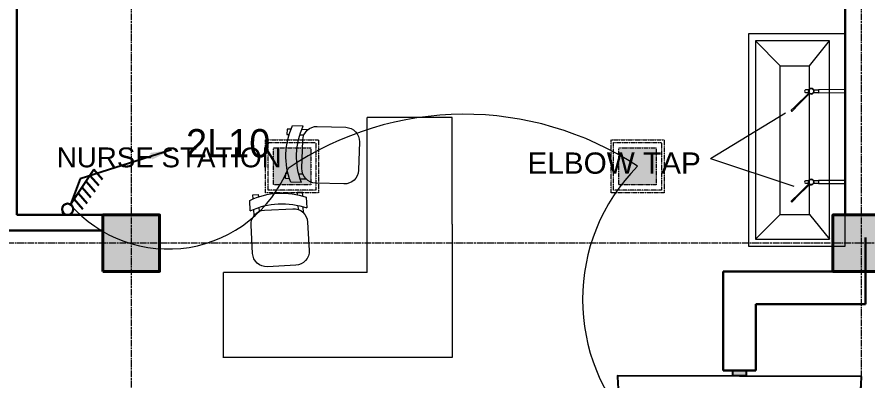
# Model space of a CAD drawing. Header units: inches. Extents: x -3071 to 2534411, y -17796 to 388172.
# Drawn here: x 1682240 to 1688235, y 363283 to 365846 of the extents above; entities that cross this region are included whole.
import ezdxf

# ---------------------------------------------------------------- set-up
doc = ezdxf.new("R2010")
doc.units = ezdxf.units.IN
doc.header["$MEASUREMENT"] = 0
doc.linetypes.add('ACAD_ISO08W100', pattern=[36, 24, -3, 6, -3])
doc.linetypes.add('CENTER', pattern=[2, 1.25, -0.25, 0.25, -0.25])
for name, color, linetype, lineweight in [('002-Archi- Opening', 90, 'Continuous', 25), ('A .4 col', 5, 'Continuous', 40), ('A 0.09 Furniture', 30, 'Continuous', 5), ('A 0.13 fixed furniture', 10, 'Continuous', 13), ('A 0.13 IND DIM', 240, 'Continuous', 13), ('A 0.13 sanitary', 8, 'Continuous', 13), ('A 0.13 Text', 6, 'Continuous', 13), ('cen', 50, 'ACAD_ISO08W100', 5), ('conduit Light & fan City', 30, 'Continuous', 5), ('p1 walls stone outline', 4, 'Continuous', 30), ('Switches', 173, 'Continuous', 15), ('text', 7, 'Continuous', 25)]:
    doc.layers.add(name, color=color, linetype=linetype, lineweight=lineweight)
for name, color, linetype in [('1 x 4 recessed', 80, 'CENTER'), ('2 x 11 recessed', 60, 'CENTER'), ('Wires', 1, 'Continuous')]:
    doc.layers.add(name, color=color, linetype=linetype)
doc.styles.add('AERIAL', font='arial.ttf', dxfattribs={"height": 10})
doc.styles.add('Archi 100', font='GOTHIC.TTF', dxfattribs={"height": 200})
doc.styles.add('CG', font='GOTHIC.TTF', dxfattribs={"height": 40})
doc.dimstyles.new('Archi 100', dxfattribs={"dimtxt": 200, "dimasz": 150, "dimexe": 150, "dimexo": 300, "dimgap": 50, "dimtad": 1, "dimdec": 0, "dimrnd": 5, "dimzin": 0, "dimdsep": 46, "dimtxsty": 'Archi 100', "dimblk": 'ARCHTICK', "dimcen": 0.09, "dimdle": 150, "dimclrd": 256, "dimclre": 256, "dimclrt": 256, "dimadec": 0, "dimazin": 0, "dimtfac": 1, "dimtdec": 0, "dimtix": 1, "dimtofl": 0, "dimtmove": 0, "dimatfit": 3, "dimfxl": 150, "dimfxlon": 1, "dimtolj": 1, "dimtzin": 0, "dimlwd": -1, "dimlwe": -1, "dimarcsym": 0})

# ---------------------------------------------------------------- blocks, each defined once
blk = doc.blocks.new('*U657')
at = {"ltscale": 100}
for points in [[(5, 50), (5, -50), (40, -50), (40, 50)], [(1760, 50), (1760, -50), (1795, -50), (1795, 50)]]:
    blk.add_hatch(color=256, dxfattribs=at).paths.add_polyline_path(points)
for points in [[(43, 855.5), (43, -855.5, 1)], [(1757, 855.5), (1757, -855.5, -1)]]:
    blk.add_lwpolyline(points, format="xyb", close=True, dxfattribs=at)
for points in [[(5, 50), (5, -50), (40, -50), (40, 50)], [(1760, 50), (1760, -50), (1795, -50), (1795, 50)]]:
    blk.add_lwpolyline(points, close=True)
blk = doc.blocks.new('chair ordinary plan')
at = {"linetype": 'Continuous'}
for p, q in [((100, 515), (-100, 515)), ((-200, 415), (-200, 215)), ((200, 215), (200, 415)), ((-200, 115), (-200, 40)), ((-100, 115), (100, 115)), ((200, 40), (200, 115))]:
    blk.add_line(p, q, dxfattribs=at)
for points in [[(-175, 148.9), (-175, 105.3)], [(-137.5, 93.5), (-137.5, 122.3)], [(137.5, 93.5), (137.5, 122.3)], [(175, 148.9), (175, 105.3)], [(-175, 30.3), (-175, 2.5), (-137.5, 2.5), (-137.5, 18.5)], [(175, 30.3), (175, 2.5), (137.5, 2.5), (137.5, 18.5)]]:
    blk.add_lwpolyline(points, dxfattribs=at)
for centre, radius, start, end in [((-100, 415), 100, 90, 180), ((100, 415), 100, 0, 90), ((-100, 215), 100, 180, 270), ((100, 215), 100, 270, 0), ((0, 595), 520, 247.3799, 292.6201), ((0, 520), 520, 247.3799, 292.6201)]:
    blk.add_arc(centre, radius, start, end, dxfattribs=at)
blk = doc.blocks.new('tap lever plan')
at = {"linetype": 'Continuous', "ltscale": 25}
for p, q in [((62.4, 14.8), (162.4, 114.7)), ((66.7, 10.6), (166.6, 110.5))]:
    blk.add_line(p, q, dxfattribs=at)
blk.add_lwpolyline([(186.1, 139.9), (163.5, 117.3, 1), (169.2, 111.7), (191.8, 134.3, 1)], format="xyb", close=True, dxfattribs=at)
blk.add_lwpolyline([(34.8, -10.5), (0, -10.5), (0, 10.5), (34.8, 10.5)], dxfattribs=at)
blk.add_lwpolyline([(70, -8.5), (90.9, -8.5, 1), (90.9, 8.5), (70, 8.5)], format="xyb", dxfattribs=at)
blk.add_circle((51.9, 0), 18.2, dxfattribs=at)
blk.add_arc((51.9, 0), 20, 53.62693, 36.37307, dxfattribs=at)
blk = doc.blocks.new('scrub sink')
at = {"layer": 'A 0.13 sanitary'}
for p, q in [((432.1, 225), (-249.8, 225)), ((-249.8, 225), (-249.8, -1275)), ((432.1, -1275), (432.1, 225)), ((0, 0), (-139.8, 175)), ((382.1, 175), (-139.8, 175)), ((-139.8, 175), (-139.8, -1225)), ((207.1, 0), (382.1, 175)), ((382.1, -1225), (382.1, 175)), ((0, 0), (0, -1050)), ((207.1, 0), (0, 0)), ((207.1, 0), (207.1, -1050)), ((0, -1050), (-139.8, -1225)), ((207.1, -1050), (0, -1050)), ((207.1, -1050), (382.1, -1225)), ((-139.8, -1225), (382.1, -1225)), ((-249.8, -1275), (432.1, -1275))]:
    blk.add_line(p, q, dxfattribs=at)
for points in [[(-62.9, -218.3), (-249.8, -219.5), (-249.8, -240.5), (-62.9, -239.3)], [(-62.9, -859.5), (-249.8, -860.7), (-249.8, -881.7), (-62.9, -880.5)]]:
    blk.add_lwpolyline(points, close=True, dxfattribs=at)
for p in [(-62.9, -228.8), (-62.9, -870)]:
    blk.add_blockref('tap lever plan', p, dxfattribs=at)
blk = doc.blocks.new('_ArchTick')
at = {"color": 0, "linetype": 'ByBlock', "const_width": 0.15}
blk.add_lwpolyline([(-0.5, -0.5), (0.5, 0.5)], dxfattribs=at)
blk = doc.blocks.new('*D1159')
at = {"transparency": 16777216}
for p, q in [((1623.2, 368819.3), (1623.2, 364300.2)), ((1473.2, 368669.3), (1773.2, 368669.3)), ((1773.2, 364450.2), (1473.2, 364450.2))]:
    blk.add_line(p, q, dxfattribs=at)
at = {"layer": 'Defpoints', "color": 0, "transparency": 16777216}
for p in [(0, 368669.3), (1623.2, 364450.2), (1764300.5, 364450.2)]:
    blk.add_point(p, dxfattribs=at)
at = {"transparency": 16777216, "xscale": 150, "yscale": 150, "zscale": 150}
for p, rotation in [((1623.2, 368669.3), 90), ((1623.2, 364450.2), 270)]:
    blk.add_blockref('_ArchTick', p, dxfattribs=dict(at, rotation=rotation))
at = {"transparency": 16777216, "insert": (1468.2, 366559.8), "char_height": 200, "attachment_point": 5, "rotation": 90, "style": 'Archi 100'}
blk.add_mtext('\\A1;4220', dxfattribs=at)
blk = doc.blocks.new('1by1 15w')
at = {"layer": '2 x 11 recessed', "lineweight": 0, "true_color": 0xffffff}
h = blk.add_hatch(dxfattribs=at)
h.set_pattern_fill('DOTS', scale=7.6)
h.set_pattern_definition([(0, (-24150.00014, -28906.40267), (0.2375, 0.475), [0, -0.475])])
h.paths.add_polyline_path([(111699.2, 133932.3), (111912, 133932.3), (111912, 133719.5), (111699.2, 133719.5)])
at = {"layer": '2 x 11 recessed', "lineweight": 0}
for points in [[(111653.6, 133977.9), (111957.6, 133977.9), (111957.6, 133673.9), (111653.6, 133673.9)], [(111668.8, 133962.7), (111942.4, 133962.7), (111942.4, 133689.1), (111668.8, 133689.1)], [(111699.2, 133932.3), (111912, 133932.3), (111912, 133719.5), (111699.2, 133719.5)]]:
    blk.add_lwpolyline(points, close=True, dxfattribs=at)
blk = doc.blocks.new('6gang switch')
at = {"layer": 'Switches', "lineweight": 30}
for p, q in [((1.74, 2.08), (6.46, 9.17)), ((6.46, 9.17), (8.21, 7.17)), ((5.7, 7.92), (7.46, 5.92)), ((4.07, 5.54), (5.83, 3.54)), ((4.95, 6.67), (6.71, 4.66)), ((3.32, 4.29), (5.08, 2.28)), ((2.44, 3.16), (4.2, 1.16))]:
    blk.add_line(p, q, dxfattribs=at)
blk.add_circle((1.13, 1.13), 1.13, dxfattribs=at)

msp = doc.modelspace()

# ---------------------------------------------------------------- hatches: boundary and pattern name
at = {"layer": 'A .4 col', "linetype": 'Continuous'}
h = msp.add_hatch(color=256, dxfattribs=at)
h.dxf.hatch_style = 1
h.paths.add_polyline_path([(1682845.4, 364049.4), (1683245.4, 364049.4), (1683245.4, 364449.4), (1682845.4, 364449.4)])
h = msp.add_hatch(color=256, dxfattribs=at)
h.dxf.hatch_style = 1
h.paths.add_polyline_path([(1687995.4, 364049.4), (1688395.4, 364049.4), (1688395.4, 364449.4), (1687995.4, 364449.4)])

# ---------------------------------------------------------------- linework, layer by layer
for points in [[(1682845.4, 364049.4), (1683245.4, 364049.4), (1683245.4, 364449.4), (1682845.4, 364449.4)], [(1687995.4, 364049.4), (1688395.4, 364049.4), (1688395.4, 364449.4), (1687995.4, 364449.4)]]:
    msp.add_lwpolyline(points, close=True, dxfattribs=at)
at = {"layer": 'A 0.13 fixed furniture'}
for p, q in [((1684709.7, 364042.93), (1684709.7, 365136.64)), ((1685309.7, 365136.64), (1684709.7, 365136.64)), ((1685309.7, 364384.4), (1685309.7, 365136.64)), ((1685309.7, 364384.4), (1685309.7, 363442.88)), ((1684709.7, 364042.93), (1683695.84, 364043.02)), ((1683695.84, 363440.82), (1683695.84, 364043.02)), ((1685309.7, 363442.88), (1683695.84, 363443.12))]:
    msp.add_line(p, q, dxfattribs=at)
at = {"layer": 'A 0.13 Text', "linetype": 'Continuous'}
for q in [(1687659.98, 365169.57), (1687719.75, 364652.91)]:
    msp.add_line((1687131.17, 364846.61), q, dxfattribs=at)
at = {"layer": 'cen', "ltscale": 2}
for p, q in [((1683045.4, 374438.91), (1683045.4, 347494.76)), ((1688195.4, 374438.91), (1688195.4, 347494.76)), ((1711810.4, 364249.4), (1664130.4, 364249.4))]:
    msp.add_line(p, q, dxfattribs=at)
at = {"layer": 'p1 walls stone outline'}
for p, q in [((1682240.23, 368734.4), (1682240.23, 364449.4)), ((1688080.4, 368649.4), (1688080.4, 364449.4)), ((1688080.4, 365474.4), (1688080.4, 364449.4)), ((1682845.4, 364449.4), (1682240.23, 364449.4)), ((1682845.4, 364339.4), (1682130.23, 364339.4)), ((1688225.4, 364289.26), (1688225.4, 363819.4)), ((1687221.29, 364049.4), (1687221.29, 363349.54)), ((1687995.4, 364049.4), (1687221.29, 364049.4)), ((1687451.29, 363819.4), (1687451.29, 363349.54)), ((1688225.4, 363819.4), (1687451.29, 363819.4)), ((1687451.29, 363349.54), (1687221.29, 363349.54))]:
    msp.add_line(p, q, dxfattribs=at)
at = {"layer": 'Wires', "lineweight": 9}
for centre, radius, start, end in [((1685396.36, 362945.96), 2213.2, 56.523839, 124.1873), ((1683306.21, 365122.04), 914.27, 220.792288, 337.809514), ((1687563.7, 363851.71), 1334.23, 135.18965, 224.81035)]:
    msp.add_arc(centre, radius, start, end, dxfattribs=at)

# ---------------------------------------------------------------- block references
at = {"layer": '002-Archi- Opening', "xscale": 1.005590471749249, "yscale": 1.005590471749249, "zscale": 1.005590471749249, "rotation": 269.8408454659497}
msp.add_blockref('*U657', (1687336.31, 363354.43), dxfattribs=at)
at = {"layer": '1 x 4 recessed', "xscale": 1.232584708463633, "yscale": 1.232584708463633, "zscale": 1.232584708463633}
for p in [(1546370.52, 199840.22), (1548807.32, 199840.22)]:
    msp.add_blockref('1by1 15w', p, dxfattribs=at)
at = {"layer": 'A 0.09 Furniture', "linetype": 'Continuous', "xscale": -1}
for p, rotation in [((1684137.44, 364880.31), 268.2300565956746), ((1684078.82, 364602.24), 183.1174003718053)]:
    msp.add_blockref('chair ordinary plan', p, dxfattribs=dict(at, rotation=rotation))
at = {"layer": 'A 0.13 IND DIM', "rotation": 180}
msp.add_blockref('scrub sink', (1687830.59, 364452.25), dxfattribs=at)
at = {"layer": 'conduit Light & fan City', "xscale": 34.89373264493602, "yscale": 34.89373264493602, "zscale": 34.89373264493602}
msp.add_blockref('6gang switch', (1682557.76, 364449.4), dxfattribs=at)

# ---------------------------------------------------------------- texts
at = {"layer": 'text', "attachment_point": 1, "style": 'AERIAL'}
for s, insert, char_height, width in [('NURSE STATION', (1682520.69, 364924.8), 140, 1897.5412), ('ELBOW TAP', (1685840.8, 364889.73), 150, 14192.8258)]:
    msp.add_mtext(s, dxfattribs=dict(at, insert=insert, char_height=char_height, width=width))
at = {"layer": 'Wires', "lineweight": 9, "insert": (1683432.2, 365054.83), "char_height": 200, "attachment_point": 1, "style": 'CG'}
msp.add_mtext_dynamic_manual_height_columns('2L10', width=291.9664, gutter_width=300, heights=[0], dxfattribs=at)

# ---------------------------------------------------------------- dimensions: what is measured, and where the dimension line sits
dim = msp.add_linear_dim(base=(1623.21, 364450.17), p1=(0, 368669.34), p2=(1764300.46, 364450.17), angle=90, dimstyle='Archi 100', override={"dimtmove": 1})
dim.commit()
dim.dimension.update_dxf_attribs({"geometry": '*D1159', "text_midpoint": (1468.18, 366559.76)})

# ---------------------------------------------------------------- leaders
at = {"layer": 'Defpoints'}
msp.add_leader([(1683329.48, 364908.25), (1682686.31, 364703.52), (1682618.37, 364521.84)], dimstyle='Archi 100', override={"dimgap": 50, "dimtad": 0}, dxfattribs=at)

doc.saveas('drawing.dxf')
